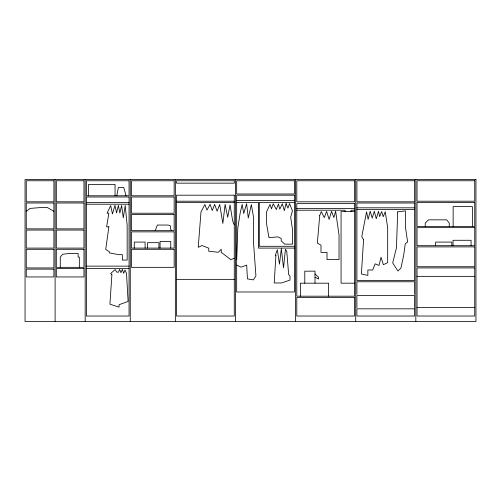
<?xml version="1.0" encoding="UTF-8"?>
<svg xmlns="http://www.w3.org/2000/svg" width="501" height="501" viewBox="0 0 501 501"><rect width="100%" height="100%" fill="white"/><g stroke="black" fill="none" stroke-linecap="round" stroke-linejoin="round"><path stroke-width="0.75" d="M236.672 259.7L237.825 227.993L240.148 213.138L242.183 204.358L243.705 213.507L246.611 203.707L248.283 218.041L251.358 204.558L253.406 216.407L253.406 241.056L255.923 275.838L253.356 279.902L247.431 278.888L246.68 265.079L241.031 267.139L236.672 265.11M116.808 195.791L118.361 187.518L123.772 187.518L126.052 195.791M155.204 230.66L157.358 225.043L168.179 225.043L170.44 225.863L170.44 228.869L171.68 230.66M26.252 211.359L30.06 208.422L40.249 207.589L47.463 207.589L53.908 211.359M234.268 258.291L230.761 259.612L221.223 252.285L221.223 249.254L218.311 252.285L208.754 251.189L208.754 248.183L202.041 245.534L198.233 247.319L200.989 211.954L204.853 204.477L206.976 210.101L210.119 204.289L212.23 210.558L214.666 204.408L217.09 211.203L219.701 204.477L222.851 223.452L225.118 204.345L227.698 217.321L230.053 204.915L232.664 220.941L234.268 224.817M236.672 200.6L294.388 200.6M176.552 201.202L234.268 201.202M86.372 202.404L129.058 202.404M176.552 202.404L234.268 202.404M236.672 202.404L258.378 202.404L258.378 248.095L294.388 248.095M294.388 202.404L259.293 202.404L259.293 246.292L294.388 246.292M86.372 204.208L129.058 204.208M356.912 207.815L414.628 207.815M296.792 208.416L354.508 208.416M356.912 209.618L414.628 209.618M296.792 210.22L345.12 210.22L345.12 211.61M354.508 210.22L351.082 210.22L351.082 211.61M354.508 211.61L341.062 211.61L341.062 283.184L354.508 283.184M86.372 266.131L129.058 266.131M86.372 268.536L129.058 268.536M417.032 276.352L474.748 276.352M176.552 279.358L234.268 279.358M417.032 307.614L474.748 307.614M315.01 277.228L318.573 279.032L318.573 277.228L315.01 274.003M472.387 226.452L472.387 206.612L453.148 206.612L453.148 226.452M471.078 245.69L471.078 240.28L453.042 240.28L453.042 245.69M451.827 245.69L451.827 242.083L435.594 242.083L435.594 245.69M449.278 226.452L449.278 223.145L446.742 219.839L428.537 219.839L425.23 223.145L425.23 226.452M415.83 179.558L415.83 321.442M414.628 294.388L414.628 281.762L356.912 281.762L356.912 294.388M414.628 307.614L414.628 295.59L356.912 295.59L356.912 307.614M355.71 179.558L355.71 321.442M328.625 296.191L328.625 283.19L300.368 283.19L300.368 296.191M315.01 283.19L315.01 271.166L304.79 271.166L304.79 283.19M295.59 179.558L295.59 321.442M235.47 179.558L235.47 321.442M175.35 179.558L175.35 321.442M170.766 248.095L170.766 241.482L160.063 241.482L160.063 248.095M158.936 248.095L158.936 242.684L147.513 242.684L147.513 248.095M145.102 248.095L145.102 242.083L134.281 242.083L134.281 248.095M130.26 179.558L130.26 321.442M115.048 195.791L115.048 184.368L88.596 184.368L88.596 195.791M85.17 179.558L85.17 321.442M79.327 267.334L79.327 257.113L78.125 257.113L78.125 253.456L69.107 253.456L62.544 254.301L60.283 257.113L60.283 267.334M55.11 179.558L55.11 321.442M397.675 211.854L396.473 247.77L392.696 262.937L397.919 271.016L400.938 268.085L403.7 255.147L405.259 243.83L407.62 241.97L405.428 227.103L405.428 210.871L397.675 211.854M275.894 255.372L274.21 282.977L281.424 282.977L289.985 280.122L289.985 275.913L288.67 274.68L286.747 251.308L285.438 249.291L283.522 267.828L281.337 248.715L279.477 264.234L277.322 249.711L275.293 255.372L275.894 255.372M363.569 239.779L361.403 273.978L367.859 275.412L367.859 270.001L372.669 270.001L375.136 263.864L379.044 265.43L381.054 257.264L383.353 264.728L387.68 262.63L387.68 227.761L385.238 211.716L383.234 216.739L381.643 211.566L379.645 216.595L378.524 211.303L376.27 218.787L374.328 211.215L372.18 218.104L370.214 211.159L368.147 219.319L366.557 211.854L361.778 236.647L363.569 239.779M111.892 274.792L109.913 304.188L119.075 307.126L119.075 304.721L128.112 301.433L126.502 273.22L124.974 269.951L123.709 273.333L122.363 269.35L121.01 272.694L119.62 269.363L118.518 272.162L116.714 272.162L115.205 269.532L110.708 273.433L111.892 274.792M319.726 215.53L317.346 243.079L320.997 245.177L320.997 252.391L327.009 252.391L327.009 259.606L339.033 259.606L339.033 234.956L335.62 211.153L333.854 217.528L331.53 211.334L329.126 219.4L326.571 211.384L324.291 217.591L321.266 211.61L319.726 215.53M108.867 226.815L105.724 249.442L109.293 251.671L109.293 252.873L118.743 254.665L122.35 254.665L122.35 260.075L127.16 260.075L127.16 225.206L125.206 205.466L123.284 217.941L121.618 205.429L119.852 213.044L118.38 205.366L116.558 212.963L114.986 205.31L112.437 213.958L110.708 205.592L107.064 213.175L108.867 213.175L106.594 226.815L108.867 226.815M286.071 203.669L284.317 210.664L282.326 203.732L279.777 209.18L278.443 203.932L276.352 209.568L273.233 203.738L271.461 208.848L270.02 204.358L266.494 211.998L266.494 223.421L268.962 237.637L277.949 236.892L281.211 238.438L281.211 240.843L284.706 244.144L292.521 244.144L292.521 229.715L290.686 217.227L292.434 210.846L289.578 203.575L287.943 208.097L286.071 203.669M475.95 179.558L25.05 179.558L25.05 321.442L475.95 321.442L475.95 179.558M53.908 180.761L26.252 180.761L26.252 201.803L53.908 201.803L53.908 180.761M83.968 180.761L56.312 180.761L56.312 201.803L83.968 201.803L83.968 180.761M129.058 180.761L86.372 180.761L86.372 195.791L129.058 195.791L129.058 180.761M174.148 180.761L131.462 180.761L131.462 195.791L174.148 195.791L174.148 180.761M234.268 180.761L176.552 180.761L176.552 183.166L234.268 183.166L234.268 180.761M294.388 180.761L236.672 180.761L236.672 193.987L294.388 193.987L294.388 180.761M354.508 180.761L296.792 180.761L296.792 201.803L354.508 201.803L354.508 180.761M414.628 180.761L356.912 180.761L356.912 201.803L414.628 201.803L414.628 180.761M474.748 180.761L417.032 180.761L417.032 201.202L474.748 201.202L474.748 180.761M234.268 195.19L176.552 195.19L176.552 316.031L234.268 316.031L234.268 195.19M294.388 195.19L236.672 195.19L236.672 291.983L294.388 291.983L294.388 195.19M129.058 196.993L86.372 196.993L86.372 316.031L129.058 316.031L129.058 196.993M174.148 196.993L131.462 196.993L131.462 213.226L174.148 213.226L174.148 196.993M474.748 202.404L417.032 202.404L417.032 226.452L474.748 226.452L474.748 202.404M53.908 203.005L26.252 203.005L26.252 228.857L53.908 228.857L53.908 203.005M83.968 203.005L56.312 203.005L56.312 228.857L83.968 228.857L83.968 203.005M414.628 203.005L356.912 203.005L356.912 280.56L414.628 280.56L414.628 203.005M354.508 203.606L296.792 203.606L296.792 296.191L354.508 296.191L354.508 203.606M174.148 214.428L131.462 214.428L131.462 230.66L174.148 230.66L174.148 214.428M474.748 227.654L417.032 227.654L417.032 245.69L474.748 245.69L474.748 227.654M53.908 230.059L26.252 230.059L26.252 248.095L53.908 248.095L53.908 230.059M83.968 230.059L56.312 230.059L56.312 248.095L83.968 248.095L83.968 230.059M174.148 231.863L131.462 231.863L131.462 248.095L174.148 248.095L174.148 231.863M474.748 246.893L417.032 246.893L417.032 266.732L474.748 266.732L474.748 246.893M53.908 249.298L26.252 249.298L26.252 267.935L53.908 267.935L53.908 249.298M83.968 249.298L56.312 249.298L56.312 267.334L83.968 267.334L83.968 249.298M174.148 249.298L131.462 249.298L131.462 267.334L174.148 267.334L174.148 249.298M474.748 267.935L417.032 267.935L417.032 316.031L474.748 316.031L474.748 267.935M83.968 268.536L56.312 268.536L56.312 276.953L83.968 276.953L83.968 268.536M53.908 269.137L26.252 269.137L26.252 276.953L53.908 276.953L53.908 269.137M354.508 297.394L296.792 297.394L296.792 316.031L354.508 316.031L354.508 297.394M414.628 308.816L356.912 308.816L356.912 316.031L414.628 316.031L414.628 308.816"/></g></svg>
